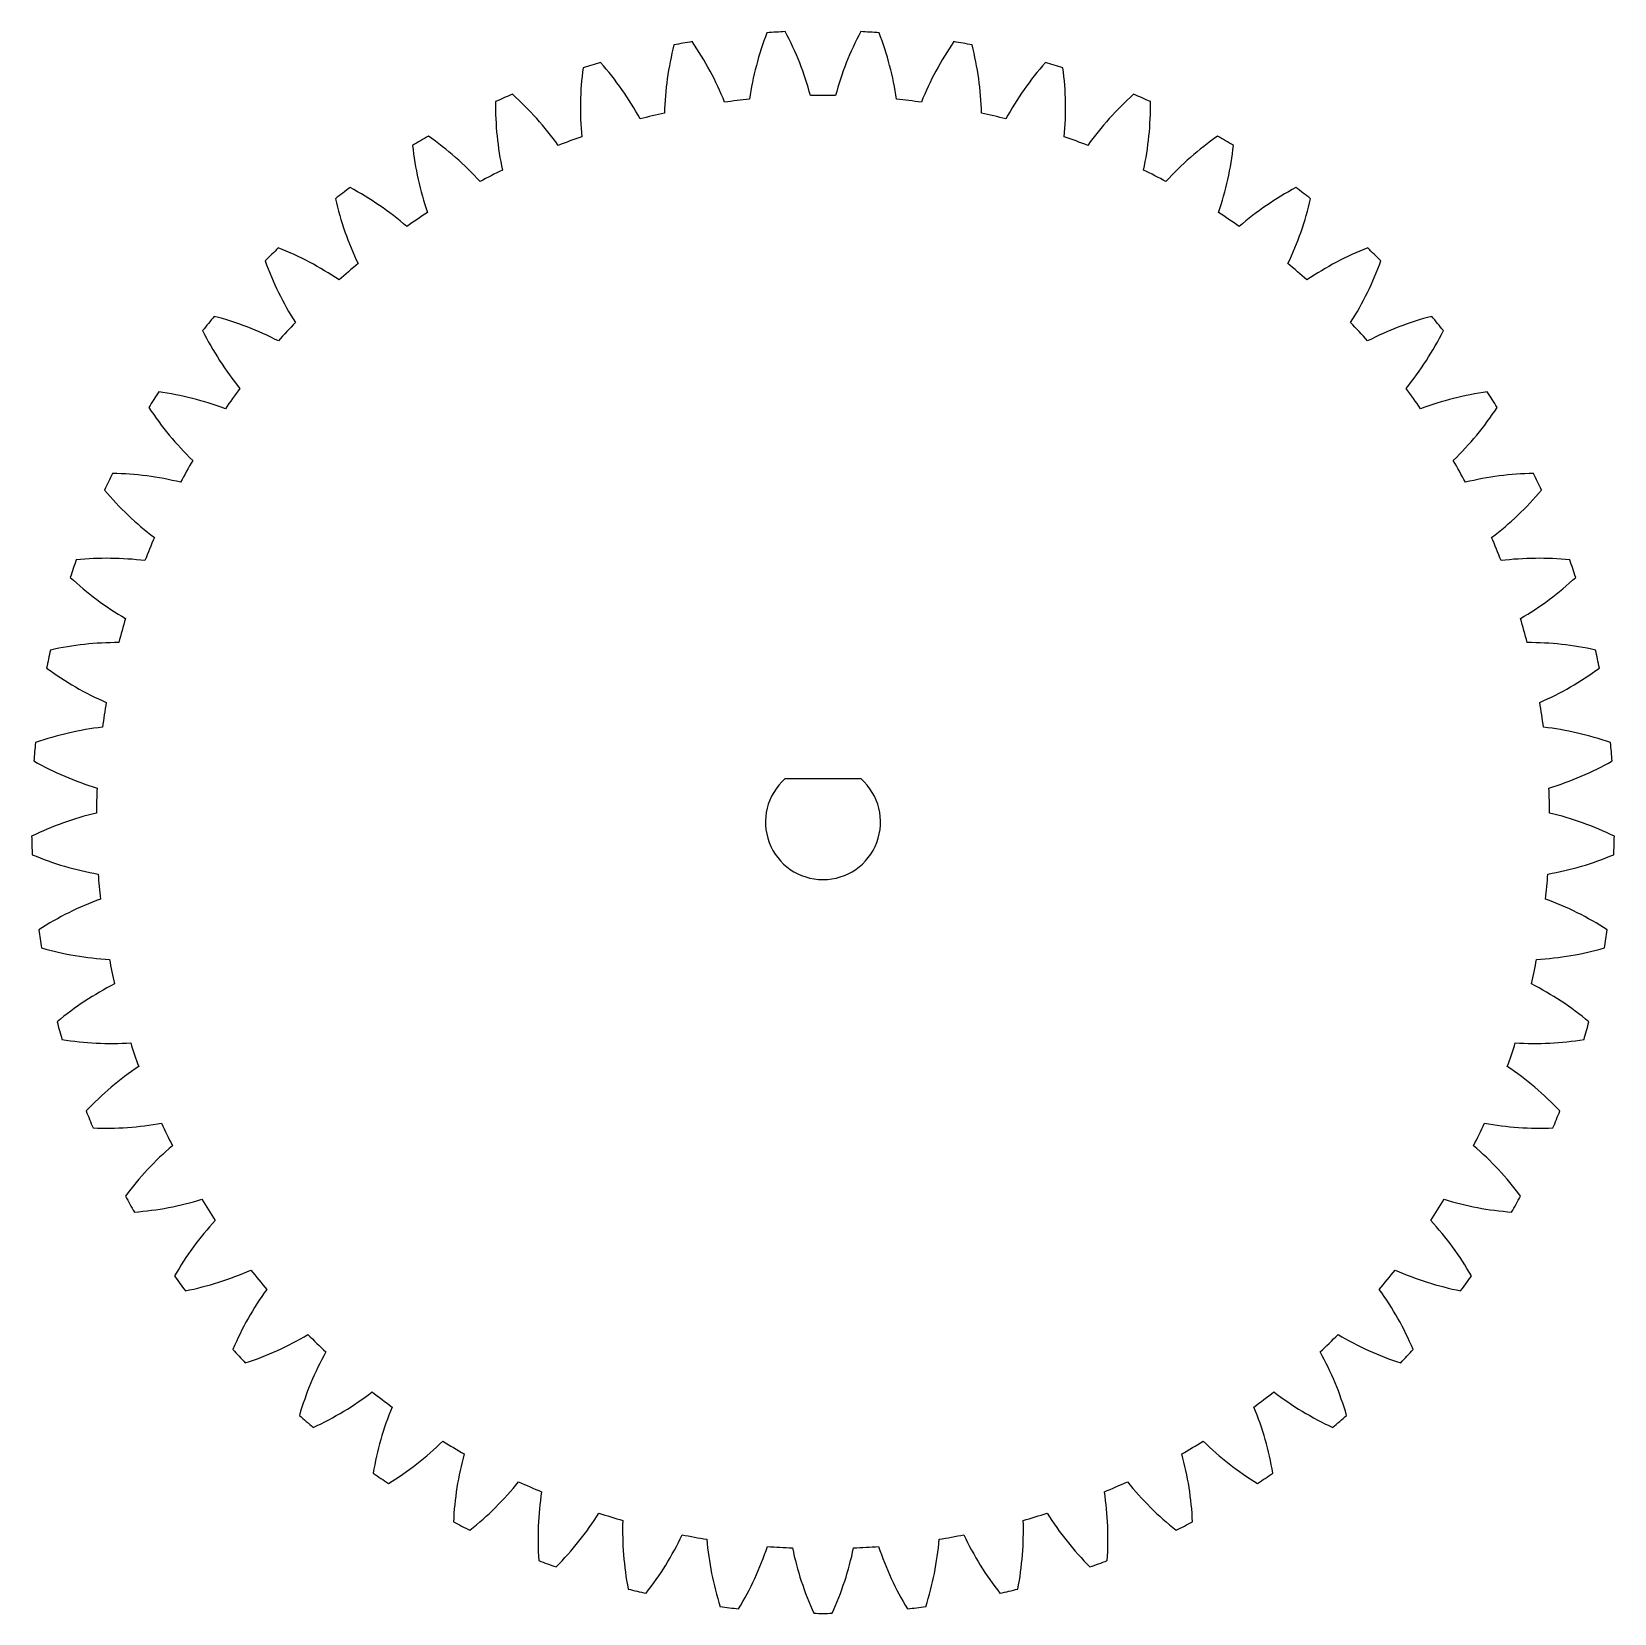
# Model space of a CAD drawing. Header units: millimetres. Extents: x -27.5 to 27.5, y -27.5 to 27.5.
import ezdxf

# ---------------------------------------------------------------- set-up
doc = ezdxf.new("R2010")
doc.units = ezdxf.units.MM

msp = doc.modelspace()

# ---------------------------------------------------------------- linework, layer by layer
at = {"color": 7, "linetype": 'Continuous', "lineweight": 25}
msp.add_line((1.323, 1.5), (-1.323, 1.5), dxfattribs=at)
for centre, radius, start, end in [((5.09, 24.376), 10.6, 165.6232, 178.5672), ((0, 0), 27.5, 99.524, 100.8534), ((-13.259, 21.078), 10.6, 21.8101, 34.7542), ((7.937, 23.603), 10.6, 158.8307, 171.7748), ((0, 0), 27.5, 92.7315, 94.061), ((-10.673, 22.499), 10.6, 15.0177, 27.9617), ((10.673, 22.499), 10.6, 152.0383, 164.9823), ((0, 0), 27.5, 85.939, 87.2685), ((-7.937, 23.603), 10.6, 8.2252, 21.1693), ((13.259, 21.078), 10.6, 145.2458, 158.1899), ((0, 0), 27.5, 79.1466, 80.476), ((-5.09, 24.376), 10.6, 1.4328, 14.3768), ((2.171, 24.807), 10.6, 172.4156, 185.3597), ((0, 0), 27.5, 106.3164, 107.6459), ((-15.659, 19.362), 10.6, 28.6026, 41.5466), ((15.659, 19.362), 10.6, 138.4534, 151.3974), ((0, 0), 27.5, 72.3541, 73.6836), ((-2.171, 24.807), 10.6, 354.6403, 7.5844), ((-0.778, 24.89), 10.6, 179.2081, 192.1521), ((0, 0), 27.5, 113.1089, 114.4383), ((-17.839, 17.374), 10.6, 35.395, 48.3391), ((0, 0), 25.249, 95.805, 97.7799), ((0, 0), 25.249, 89.0125, 90.9875), ((0, 0), 25.249, 82.2201, 84.195), ((17.839, 17.374), 10.6, 131.6609, 144.605), ((0, 0), 27.5, 65.5617, 66.8911), ((0.778, 24.89), 10.6, 347.8479, 0.7919), ((0, 0), 25.249, 102.5975, 104.5724), ((0, 0), 25.249, 75.4276, 77.4025), ((0, 0), 27.5, 119.9013, 121.2308), ((-19.769, 15.142), 10.6, 42.1875, 55.1315), ((0, 0), 25.249, 109.3899, 111.3648), ((0, 0), 25.249, 68.6352, 70.6101), ((19.769, 15.142), 10.6, 124.8685, 137.8125), ((0, 0), 27.5, 58.7692, 60.0987), ((-3.716, 24.623), 10.6, 186.0005, 198.9446), ((3.716, 24.623), 10.6, 341.0554, 353.9995), ((0, 0), 25.249, 116.1824, 118.1573), ((0, 0), 25.249, 61.8427, 63.8176), ((0, 0), 27.5, 126.6938, 128.0232), ((-21.421, 12.698), 10.6, 48.9799, 61.924), ((21.421, 12.698), 10.6, 118.076, 131.0201), ((0, 0), 27.5, 51.9768, 53.3062), ((-6.603, 24.011), 10.6, 192.793, 205.737), ((6.603, 24.011), 10.6, 334.263, 347.207), ((0, 0), 25.249, 122.9748, 124.9497), ((0, 0), 25.249, 55.0503, 57.0252), ((0, 0), 27.5, 133.4862, 134.8157), ((-22.773, 10.075), 10.6, 55.7724, 68.7164), ((22.773, 10.075), 10.6, 111.2836, 124.2276), ((0, 0), 27.5, 45.1843, 46.5138), ((-9.396, 23.061), 10.6, 199.5854, 212.5295), ((0, 0), 25.249, 129.7673, 131.7422), ((0, 0), 25.249, 48.2578, 50.2327), ((9.396, 23.061), 10.6, 327.4705, 340.4146), ((0, 0), 27.5, 140.2787, 141.6081), ((-12.058, 21.788), 10.6, 206.3779, 219.3219), ((-23.804, 7.311), 10.6, 62.5649, 75.5089), ((0, 0), 25.249, 136.5597, 138.5346), ((0, 0), 25.249, 41.4654, 43.4403), ((23.804, 7.311), 10.6, 104.4911, 117.4351), ((12.058, 21.788), 10.6, 320.6781, 333.6221), ((0, 0), 27.5, 38.3919, 39.7213), ((0, 0), 27.5, 147.0711, 148.4006), ((-24.502, 4.444), 10.6, 69.3573, 82.3014), ((0, 0), 25.249, 143.3522, 145.3271), ((0, 0), 25.249, 34.6729, 36.6478), ((24.502, 4.444), 10.6, 97.6986, 110.6427), ((0, 0), 27.5, 31.5994, 32.9289), ((-14.55, 20.209), 10.6, 213.1703, 226.1144), ((14.55, 20.209), 10.6, 313.8856, 326.8297), ((0, 0), 27.5, 153.8636, 155.193), ((-24.856, 1.515), 10.6, 76.1498, 89.0938), ((0, 0), 25.249, 150.1446, 152.1195), ((0, 0), 25.249, 27.8805, 29.8554), ((24.856, 1.515), 10.6, 90.9062, 103.8502), ((0, 0), 27.5, 24.807, 26.1364), ((-16.838, 18.346), 10.6, 219.9628, 232.9068), ((16.838, 18.346), 10.6, 307.0932, 320.0372), ((0, 0), 25.249, 156.9371, 158.912), ((0, 0), 25.249, 21.088, 23.0629), ((0, 0), 27.5, 160.656, 161.9855), ((-24.86, -1.435), 10.6, 82.9422, 95.8863), ((24.86, -1.435), 10.6, 84.1137, 97.0578), ((0, 0), 27.5, 18.0145, 19.344), ((-18.89, 16.226), 10.6, 226.7552, 239.6993), ((18.89, 16.226), 10.6, 300.3007, 313.2448), ((0, 0), 25.249, 163.7295, 165.7044), ((0, 0), 25.249, 14.2956, 16.2705), ((-24.516, -4.365), 10.6, 89.7347, 102.6787), ((24.516, -4.365), 10.6, 77.3213, 90.2653), ((0, 0), 27.5, 167.4485, 168.7779), ((0, 0), 27.5, 11.2221, 12.5515), ((-20.676, 13.878), 10.6, 233.5477, 246.4918), ((20.676, 13.878), 10.6, 293.5082, 306.4523), ((0, 0), 25.249, 170.522, 172.4969), ((0, 0), 25.249, 7.5031, 9.478), ((0, 0), 27.5, 174.2409, 175.5704), ((-23.828, -7.234), 10.6, 96.5271, 109.4712), ((23.828, -7.234), 10.6, 70.5288, 83.4729), ((0, 0), 27.5, 4.4296, 5.7591), ((-22.172, 11.335), 10.6, 240.3402, 253.2842), ((22.172, 11.335), 10.6, 286.7158, 299.6598), ((0, 0), 25.249, 177.3144, 179.2893), ((0, 0), 2, 131.4096, 48.5904), ((0, 0), 25.249, 0.7107, 2.6856), ((-22.805, -10.002), 10.6, 103.3196, 116.2636), ((22.805, -10.002), 10.6, 63.7364, 76.6804), ((0, 0), 27.5, 181.0334, 182.3628), ((0, 0), 27.5, 357.6372, 358.9666), ((-23.357, 8.633), 10.6, 247.1326, 260.0767), ((23.357, 8.633), 10.6, 279.9233, 292.8674), ((0, 0), 25.249, 184.1069, 186.0818), ((0, 0), 25.249, 353.9182, 355.8931), ((-21.462, -12.629), 10.6, 110.112, 123.0561), ((21.462, -12.629), 10.6, 56.9439, 69.888), ((0, 0), 27.5, 187.8258, 189.1553), ((0, 0), 27.5, 350.8447, 352.1742), ((-24.215, 5.81), 10.6, 253.9251, 266.8691), ((24.215, 5.81), 10.6, 273.1309, 286.0749), ((0, 0), 25.249, 190.8993, 192.8742), ((0, 0), 25.249, 347.1258, 349.1007), ((-19.818, -15.078), 10.6, 116.9045, 129.8485), ((19.818, -15.078), 10.6, 50.1515, 63.0955), ((0, 0), 27.5, 194.6183, 195.9477), ((0, 0), 27.5, 344.0523, 345.3817), ((-24.732, 2.905), 10.6, 260.7175, 273.6616), ((0, 0), 25.249, 197.6918, 199.6667), ((0, 0), 25.249, 340.3333, 342.3082), ((24.732, 2.905), 10.6, 266.3384, 279.2825), ((-17.895, -17.317), 10.6, 123.6969, 136.641), ((17.895, -17.317), 10.6, 43.359, 56.3031), ((0, 0), 27.5, 201.4107, 202.7402), ((0, 0), 27.5, 337.2598, 338.5893), ((-24.902, -0.04), 10.6, 267.51, 280.454), ((0, 0), 25.249, 204.4842, 206.4592), ((0, 0), 25.249, 333.5408, 335.5158), ((24.902, -0.04), 10.6, 259.546, 272.49), ((-15.722, -19.312), 10.6, 130.4894, 143.4334), ((15.722, -19.312), 10.6, 36.5666, 49.5106), ((0, 0), 27.5, 208.2032, 209.5327), ((-24.722, -2.985), 10.6, 274.3024, 287.2465), ((0, 0), 25.249, 211.2767, 213.2516), ((0, 0), 25.249, 326.7484, 328.7233), ((24.722, -2.985), 10.6, 252.7535, 265.6976), ((0, 0), 27.5, 330.4673, 331.7968), ((-13.327, -21.035), 10.6, 137.2818, 150.2259), ((13.327, -21.035), 10.6, 29.7741, 42.7182), ((0, 0), 27.5, 214.9956, 216.3251), ((-24.196, -5.888), 10.6, 281.0949, 294.0389), ((0, 0), 25.249, 218.0691, 220.0441), ((0, 0), 25.249, 319.9559, 321.9309), ((24.196, -5.888), 10.6, 245.9611, 258.9051), ((0, 0), 27.5, 323.6749, 325.0044), ((-10.746, -22.464), 10.6, 144.0743, 157.0183), ((10.746, -22.464), 10.6, 22.9817, 35.9257), ((-23.329, -8.709), 10.6, 287.8873, 300.8314), ((0, 0), 25.249, 224.8616, 226.8365), ((0, 0), 25.249, 313.1635, 315.1384), ((23.329, -8.709), 10.6, 239.1686, 252.1127), ((0, 0), 27.5, 221.7881, 223.1176), ((-8.013, -23.577), 10.6, 150.8667, 163.8108), ((8.013, -23.577), 10.6, 16.1892, 29.1333), ((0, 0), 27.5, 316.8824, 318.2119), ((-22.136, -11.407), 10.6, 294.6798, 307.6238), ((0, 0), 25.249, 231.6541, 233.629), ((-5.169, -24.36), 10.6, 157.6592, 170.6032), ((0, 0), 25.249, 306.371, 308.3459), ((5.169, -24.36), 10.6, 9.3968, 22.3408), ((22.136, -11.407), 10.6, 232.3762, 245.3202), ((0, 0), 27.5, 228.5806, 229.91), ((0, 0), 27.5, 310.09, 311.4194), ((-20.631, -13.945), 10.6, 301.4722, 314.4163), ((0, 0), 25.249, 238.4465, 240.4214), ((-2.251, -24.8), 10.6, 164.4516, 177.3957), ((0, 0), 25.249, 299.5786, 301.5535), ((2.251, -24.8), 10.6, 2.6043, 15.5484), ((20.631, -13.945), 10.6, 225.5837, 238.5278), ((0, 0), 27.5, 235.373, 236.7025), ((-18.837, -16.287), 10.6, 308.2647, 321.2087), ((0, 0), 25.249, 245.239, 247.2139), ((0, 0), 25.249, 292.7861, 294.761), ((18.837, -16.287), 10.6, 218.7913, 231.7353), ((0, 0), 27.5, 303.2975, 304.627), ((0.698, -24.892), 10.6, 171.2441, 184.1881), ((-0.698, -24.892), 10.6, 355.8119, 8.7559), ((-16.779, -18.401), 10.6, 315.0571, 328.0012), ((0, 0), 25.249, 252.0314, 254.0063), ((0, 0), 25.249, 285.9937, 287.9686), ((16.779, -18.401), 10.6, 211.9988, 224.9429), ((0, 0), 27.5, 242.1655, 243.4949), ((3.637, -24.635), 10.6, 178.0365, 190.9806), ((-3.637, -24.635), 10.6, 349.0194, 1.9635), ((0, 0), 27.5, 296.5051, 297.8345), ((-14.485, -20.256), 10.6, 321.8496, 334.7936), ((0, 0), 25.249, 258.8239, 260.7988), ((6.525, -24.032), 10.6, 184.829, 197.7731), ((-11.987, -21.827), 10.6, 328.642, 341.5861), ((0, 0), 25.249, 265.6163, 267.5912), ((9.322, -23.091), 10.6, 191.6215, 204.5655), ((-9.322, -23.091), 10.6, 335.4345, 348.3785), ((0, 0), 25.249, 272.4088, 274.3837), ((11.987, -21.827), 10.6, 198.4139, 211.358), ((-6.525, -24.032), 10.6, 342.2269, 355.171), ((0, 0), 25.249, 279.2012, 281.1761), ((14.485, -20.256), 10.6, 205.2064, 218.1504), ((0, 0), 27.5, 248.9579, 250.2874), ((0, 0), 27.5, 289.7126, 291.0421), ((0, 0), 27.5, 255.7504, 257.0798), ((0, 0), 27.5, 282.9202, 284.2496), ((0, 0), 27.5, 262.5428, 263.8723), ((0, 0), 27.5, 276.1277, 277.4572), ((0, 0), 27.5, 269.3353, 270.6647)]:
    msp.add_arc(centre, radius, start, end, dxfattribs=at)

doc.saveas('drawing.dxf')
